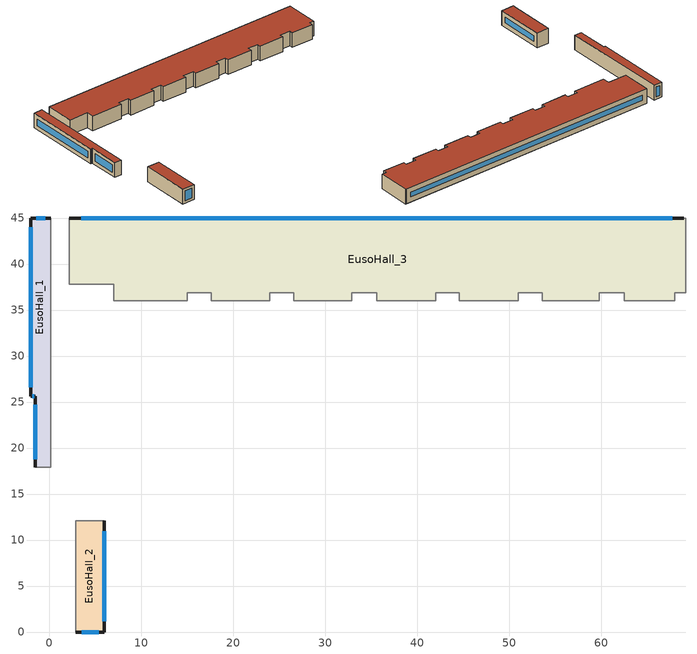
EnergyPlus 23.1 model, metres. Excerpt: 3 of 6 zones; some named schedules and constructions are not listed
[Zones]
EusoHall_3
 floor outside (90.1-2019 Nonresidential CZ 0 Exterior Floor (Mass)): 2.2,45 69.2,45 69.2,36.9 68,36.9 68,36 62.5,36 62.5,36.9 59.8,36.9 59.8,36 53.6,36 53.6,36.9 51,36.9 51,36 44.6,36 44.6,36.9 42,36.9 42,36 35.6,36 35.6,36.9 32.9,36.9 32.9,36 26.6,36 26.6,36.9 24,36.9 24,36 17.6,36 17.6,36.9 15,36.9 15,36 7,36 7,37.8 2.2,37.8 z24.3
 wall outside (90.1-2019 Nonresidential CZ 0 Exterior Wall (Mass)): 69,45 2.2,45 z24.3:28
 wall to EusoHall_0 (Interior Partition (Mass)_FLIPPED): 2.2,45 2.2,44.8 2.2,37.8 7,37.8 7,36 15,36 15,36.9 17.6,36.9 17.6,36 24,36 24,36.9 26.6,36.9 26.6,36 32.9,36 32.9,36.9 35.6,36.9 35.6,36 42,36 42,36.9 44.6,36.9 44.6,36 51,36 51,36.9 53.6,36.9 53.6,36 59.8,36 59.8,36.9 62.5,36.9 62.5,36 68,36 68,36.9 69.2,36.9 69.2,45 69,45 z24.3:28
 window (90.1-2019 Nonresidential CZ 0 Glazing (Operable)): 67.73,45 3.47,45 z25.57:26.73
 roof outside (90.1-2019 Nonresidential CZ 0 Exterior Roof (Mass)): 2.2,37.8 7,37.8 7,36 15,36 15,36.9 17.6,36.9 17.6,36 24,36 24,36.9 26.6,36.9 26.6,36 32.9,36 32.9,36.9 35.6,36.9 35.6,36 42,36 42,36.9 44.6,36.9 44.6,36 51,36 51,36.9 53.6,36.9 53.6,36 59.8,36 59.8,36.9 62.5,36.9 62.5,36 68,36 68,36.9 69.2,36.9 69.2,45 2.2,45 z28
EusoHall_2
 floor outside (90.1-2019 Nonresidential CZ 0 Exterior Floor (Mass)): 6,12.1 6,0 2.9,0 2.9,12.1 z24.3
 wall outside (90.1-2019 Nonresidential CZ 0 Exterior Wall (Mass)): 2.9,0 6,0 6,12.1 z24.3:28
 wall to EusoHall_0 (Interior Partition (Mass)_FLIPPED): 6,12.1 2.9,12.1 2.9,0 z24.3:28
 window (90.1-2019 Nonresidential CZ 0 Glazing (Operable)): 3.52,0 5.38,0 z24.92:27.38; 6,1.16 6,10.94 z25.46:26.84
 roof outside (90.1-2019 Nonresidential CZ 0 Exterior Roof (Mass)): 6,12.1 2.9,12.1 2.9,0 6,0 z28
EusoHall_1
 floor outside (90.1-2019 Nonresidential CZ 0 Exterior Floor (Mass)): 0.2,45 0.2,17.9 -1.5,17.9 -1.5,25.6 -2,25.6 -2,45 z24.3
 wall outside (90.1-2019 Nonresidential CZ 0 Exterior Wall (Mass)): 0.2,45 -2,45 -2,25.6 -1.5,25.6 -1.5,17.9 z24.3:28
 wall to EusoHall_0 (Interior Partition (Mass)_FLIPPED): -1.5,17.9 0.2,17.9 0.2,45 z24.3:28
 window (90.1-2019 Nonresidential CZ 0 Glazing (Operable)): -0.41,45 -1.39,45 z24.91:27.39; -2,43.98 -2,26.62 z25.32:26.98; -1.86,25.6 -1.64,25.6 z24.44:27.86; -1.5,24.71 -1.5,18.79 z25.19:27.11
 roof outside (90.1-2019 Nonresidential CZ 0 Exterior Roof (Mass)): 0.2,45 -2,45 -2,25.6 -1.5,25.6 -1.5,17.9 0.2,17.9 z28
[Schedule:Week:Daily]
CoolAvail_EusoHall_5_1: c79f6948-b9f4-48a9-8736-513b95a32394, 0ce3e6b6-86ed-4d0f-88f8-02055e82c3be, 99f8109c-20de-4f73-8d95-14162c795a14, 02589146-541a-4a3e-8912-f86a4d1639e9, 6ecb99d2-e238-4e3a-a131-fe5589dfcf4f, 1af80198-2144-4769-a272-876d4b78b691, 4d83f85a-e854-4612-99e6-a343929f37aa, c79f6948-b9f4-48a9-8736-513b95a32394, c79f6948-b9f4-48a9-8736-513b95a32394, c79f6948-b9f4-48a9-8736-513b95a32394, c79f6948-b9f4-48a9-8736-513b95a32394, c79f6948-b9f4-48a9-8736-513b95a32394
CoolAvail_EusoHall_5_2: 2b1502c3-eb43-4b75-852d-5d9233ec1bb0, 2367849a-b566-4be2-9cd8-89378308cab6, 6ecb99d2-e238-4e3a-a131-fe5589dfcf4f, cedaa26c-5a1e-476a-80ab-3c63141a465f, b597310c-283d-414e-b1ba-955f8512ccf6, 9ed2f5ec-e810-4802-8e53-cdc79e9d191f, 80993026-a420-4720-b4ec-8bcc34674c03, 2b1502c3-eb43-4b75-852d-5d9233ec1bb0, 2b1502c3-eb43-4b75-852d-5d9233ec1bb0, 2b1502c3-eb43-4b75-852d-5d9233ec1bb0, 2b1502c3-eb43-4b75-852d-5d9233ec1bb0, 2b1502c3-eb43-4b75-852d-5d9233ec1bb0
CoolAvail_EusoHall_5_3: c422d4e7-1f96-4483-8e49-8b46988ff9bd, 261ceef6-f1c4-4b21-a04e-8e898b720e58, 7320faba-fa9b-41e8-9ff3-966f4524acc6, a61f660e-da6f-4b8c-967a-b691c5ed55db, 98774c40-b7a9-447d-ac85-599ab4622be6, d7e5b99c-9d10-4d33-83fc-dfeceab2b9dc, c2440778-dadd-4ac8-b9ce-6470fcf3da95, c422d4e7-1f96-4483-8e49-8b46988ff9bd, c422d4e7-1f96-4483-8e49-8b46988ff9bd, c422d4e7-1f96-4483-8e49-8b46988ff9bd, c422d4e7-1f96-4483-8e49-8b46988ff9bd, c422d4e7-1f96-4483-8e49-8b46988ff9bd
CoolAvail_EusoHall_5_4: 406e3145-7e2d-4dd9-b3f1-25beea0256e3, 57d33333-c2c5-415b-8a25-42d91ccb8363, 72d60807-47f9-45c2-bdaa-fb25205a47d5, 6ffab651-5a29-4736-9cd8-3f11e1557f05, 781aa522-5f02-456a-ab81-4925524235a2, 699be518-f2e0-4794-a592-670e1b48a712, 57d33333-c2c5-415b-8a25-42d91ccb8363, 406e3145-7e2d-4dd9-b3f1-25beea0256e3, 406e3145-7e2d-4dd9-b3f1-25beea0256e3, 406e3145-7e2d-4dd9-b3f1-25beea0256e3, 406e3145-7e2d-4dd9-b3f1-25beea0256e3, 406e3145-7e2d-4dd9-b3f1-25beea0256e3
CoolAvail_EusoHall_5_5: f3d2e44d-9f04-44e1-a340-f8053c67033d, 9c9a4937-985b-4abd-a4eb-c330f3a62d9f, a178a80b-9ef2-4349-83af-d5195f48ebee, f8b25ba7-76cb-41dd-bf4b-928c24ef8131, 58164939-f43a-44e0-96ea-f1030d54998d, e6716caf-24ff-4edb-b666-2990b67149e3, e9256029-574c-4a0b-83f0-d9f8ef9f4bcd, f3d2e44d-9f04-44e1-a340-f8053c67033d, f3d2e44d-9f04-44e1-a340-f8053c67033d, f3d2e44d-9f04-44e1-a340-f8053c67033d, f3d2e44d-9f04-44e1-a340-f8053c67033d, f3d2e44d-9f04-44e1-a340-f8053c67033d
CoolAvail_EusoHall_5_6: 3d101e56-55fe-4fa6-adc5-946978ee0cc5, c4a5be5d-b1e8-40b9-97ab-b14309f03059, 783ebd82-eb86-46a7-8430-1ca06f6c242d, 39836a7a-7b86-47be-b536-9d152f9af2cd, 48671de6-307a-4c06-9335-59ca6e47b2b9, 3a251004-3b7d-427d-8c1a-7965801f49c0, 631c5dcc-448b-4f5e-a17d-a6a710a33b7b, 3d101e56-55fe-4fa6-adc5-946978ee0cc5, 3d101e56-55fe-4fa6-adc5-946978ee0cc5, 3d101e56-55fe-4fa6-adc5-946978ee0cc5, 3d101e56-55fe-4fa6-adc5-946978ee0cc5, 3d101e56-55fe-4fa6-adc5-946978ee0cc5
CoolAvail_EusoHall_5_7: 1a4db880-6c92-445b-b783-9ccfe2ffc7f7, e6fcb527-af41-4b7e-94c3-970d9c943018, 81bc8d14-d562-4555-8d81-3a23e84ff7b1, a29f0d04-5ea6-4779-bbff-8c9ed2f9308e, 2fd3cf0c-5ea0-4a75-b431-7858e7d2ea05, e564afc8-3778-4f0e-8627-9ee1fcb77568, 6d6c107a-7172-4230-87a2-81b0437fc1dd, 1a4db880-6c92-445b-b783-9ccfe2ffc7f7, 1a4db880-6c92-445b-b783-9ccfe2ffc7f7, 1a4db880-6c92-445b-b783-9ccfe2ffc7f7, 1a4db880-6c92-445b-b783-9ccfe2ffc7f7, 1a4db880-6c92-445b-b783-9ccfe2ffc7f7
CoolAvail_EusoHall_5_8: d8065316-87cf-4211-9bed-066588f99331, d1d6934c-aefe-41d1-b502-583614adbce6, 445eba1f-d624-4612-baba-f46560e3fc74, 795c1ede-e9b3-4c74-b5f2-1e097a1777cd, 5705f5d4-99d6-48ba-bbf3-53ecd38484ec, a5563690-9c2f-46d2-9c86-66f477c4b9eb, 521c8437-9d9c-48ce-98c0-ca1b6e028930, d8065316-87cf-4211-9bed-066588f99331, d8065316-87cf-4211-9bed-066588f99331, d8065316-87cf-4211-9bed-066588f99331, d8065316-87cf-4211-9bed-066588f99331, d8065316-87cf-4211-9bed-066588f99331
CoolAvail_EusoHall_5_9: 6cc1dd10-d4be-4fed-9dbf-40c5afab066e, 70f83d97-8563-44ae-8c90-54d0c3e2e653, 521c8437-9d9c-48ce-98c0-ca1b6e028930, 36d53d1e-9647-4dca-880c-ebe5ae424f0c, 1347a47a-635e-44db-8095-ad33cd010bf4, 4c90a1be-e6e6-4e11-8031-08983c24bd5a, 3cd50061-53dd-46a6-81ac-84095c24f8b7, 6cc1dd10-d4be-4fed-9dbf-40c5afab066e, 6cc1dd10-d4be-4fed-9dbf-40c5afab066e, 6cc1dd10-d4be-4fed-9dbf-40c5afab066e, 6cc1dd10-d4be-4fed-9dbf-40c5afab066e, 6cc1dd10-d4be-4fed-9dbf-40c5afab066e
CoolAvail_EusoHall_5_10: cbbcf1aa-7bd9-4049-8100-ddac348a8daa, 521c8437-9d9c-48ce-98c0-ca1b6e028930, f7d0874d-c516-4696-b21d-aaebb8ca0ea7, 33df1978-4deb-4061-b145-8be10ad441f1, fbc37800-2ce9-4e02-9a21-16118bb82d76, b6091497-2c15-4ce2-b65b-0776d7db8506, ebb1fba6-b601-4284-8c7a-3bd8816e5b52, cbbcf1aa-7bd9-4049-8100-ddac348a8daa, cbbcf1aa-7bd9-4049-8100-ddac348a8daa, cbbcf1aa-7bd9-4049-8100-ddac348a8daa, cbbcf1aa-7bd9-4049-8100-ddac348a8daa, cbbcf1aa-7bd9-4049-8100-ddac348a8daa
CoolAvail_EusoHall_5_11: 521c8437-9d9c-48ce-98c0-ca1b6e028930, d1622a5d-a6f1-4f9e-8748-42444f31e21a, ce7b1e8d-c4a9-408f-bc3b-45fb3e9e81f5, 93812771-9526-4847-8f30-68e40c401aeb, 7fc6bea1-c453-4ec8-b1ca-d9f688935a09, 8d4f26f5-0e57-4b83-b7c9-aeb408055154, 19b88fd0-e7b2-47fb-a242-3828c069f4db, 521c8437-9d9c-48ce-98c0-ca1b6e028930, 521c8437-9d9c-48ce-98c0-ca1b6e028930, 521c8437-9d9c-48ce-98c0-ca1b6e028930, 521c8437-9d9c-48ce-98c0-ca1b6e028930, 521c8437-9d9c-48ce-98c0-ca1b6e028930
CoolAvail_EusoHall_5_12: e957805f-7b57-496a-ad4a-f0b7a99e789a, 4f02a80b-1a9d-45aa-a464-88012857e543, 6cb6487b-181d-454a-9b4f-23ea288df57a, 752dcd47-1207-4ae1-bbf7-b5deb686ab4f, 552f2eb1-6ed6-4d36-8595-dc75ea26995b, c25076e2-83f9-43ec-a7ce-ec10a22b0316, 05e22307-fbe0-4413-a034-3744cf36dbe7, e957805f-7b57-496a-ad4a-f0b7a99e789a, e957805f-7b57-496a-ad4a-f0b7a99e789a, e957805f-7b57-496a-ad4a-f0b7a99e789a, e957805f-7b57-496a-ad4a-f0b7a99e789a, e957805f-7b57-496a-ad4a-f0b7a99e789a
CoolAvail_EusoHall_5_13: e791d0cf-f39e-4005-808d-e845783313d4, a7fe3f3c-4ade-4d9a-9512-5d5033069ae8, d738bd74-4825-423d-8a09-65f1778f6944, 31c99ba7-2945-4958-bace-90b5aec51a38, e8edd560-691d-41cf-bb03-2a4d22a22ed3, 04d1a4b5-3376-44fc-b376-7cb6dc7f51b8, 40272faf-2325-47ea-ba44-43c57943bcb9, e791d0cf-f39e-4005-808d-e845783313d4, e791d0cf-f39e-4005-808d-e845783313d4, e791d0cf-f39e-4005-808d-e845783313d4, e791d0cf-f39e-4005-808d-e845783313d4, e791d0cf-f39e-4005-808d-e845783313d4
CoolAvail_EusoHall_5_14: 6a9c3c01-03be-4e5c-9b7a-472494a076a6, e3cc5353-eaee-4389-aca9-5e7eaef9c6c0, f2156fc8-cdda-4206-9231-c78dc6a6b3b7, aa200953-068d-4a07-9bb0-c4b37b021b6b, 6e956e07-b0e8-48f5-a229-809bd748cecc, 1a1e912c-07d4-4f61-90d5-0b17f3ad34df, 74e100af-d916-4986-a743-59a1bea8542a, 6a9c3c01-03be-4e5c-9b7a-472494a076a6, 6a9c3c01-03be-4e5c-9b7a-472494a076a6, 6a9c3c01-03be-4e5c-9b7a-472494a076a6, 6a9c3c01-03be-4e5c-9b7a-472494a076a6, 6a9c3c01-03be-4e5c-9b7a-472494a076a6
CoolAvail_EusoHall_5_15: 3af436c9-0733-4cc0-8ac1-8ca0b9222e7b, b06e3eb3-9604-4807-bd0d-7fb5b999f241, 32a83287-0554-4d9c-9d8f-18181e8ce7f6, 16dc94f1-fd5a-408f-878e-9787abd902d3, 732e77de-6dc6-4469-b5eb-75d091f2134b, 4bd78c04-3244-4367-a556-51576fba4607, ee1e9c92-2daa-4f5e-8601-b6b2b0ee5710, 3af436c9-0733-4cc0-8ac1-8ca0b9222e7b, 3af436c9-0733-4cc0-8ac1-8ca0b9222e7b, 3af436c9-0733-4cc0-8ac1-8ca0b9222e7b, 3af436c9-0733-4cc0-8ac1-8ca0b9222e7b, 3af436c9-0733-4cc0-8ac1-8ca0b9222e7b
CoolAvail_EusoHall_5_16: ae3bcc72-9964-432c-9a2c-8f971146579a, 5699ba8f-58e2-43e5-b745-ee9f3af0dba6, 0619a294-0275-469f-b7bc-4ec2037575ae, f895e444-e07a-450f-b1e1-37adfff5f1c2, 4f516ba6-66e9-434b-88d3-dcb990c449b5, 87dd94cc-9ce7-4f0b-9e74-cc15da6f797a, a7f14202-acd8-4ea9-9fee-97cd93e6c15f, ae3bcc72-9964-432c-9a2c-8f971146579a, ae3bcc72-9964-432c-9a2c-8f971146579a, ae3bcc72-9964-432c-9a2c-8f971146579a, ae3bcc72-9964-432c-9a2c-8f971146579a, ae3bcc72-9964-432c-9a2c-8f971146579a
CoolAvail_EusoHall_5_17: 6cb88152-a7a0-45a3-b40f-5ecddc8d7f71, 8b6010d1-59d2-479c-97b8-50dc53b60218, b10c6d95-c5ba-47b4-bf75-e42cc68d60f1, 6c1b08c8-2e6f-429e-99aa-9761f9929320, 5c117f11-edd9-4f2c-b71e-b313a66236d7, a78ec798-3014-4c5e-b735-91c5d17cc770, 2f318e1a-7371-4dc2-a9b7-577b3fb742ce, 6cb88152-a7a0-45a3-b40f-5ecddc8d7f71, 6cb88152-a7a0-45a3-b40f-5ecddc8d7f71, 6cb88152-a7a0-45a3-b40f-5ecddc8d7f71, 6cb88152-a7a0-45a3-b40f-5ecddc8d7f71, 6cb88152-a7a0-45a3-b40f-5ecddc8d7f71
CoolAvail_EusoHall_5_18: 801bcb79-8b6d-4960-b693-a2ba06ad6a04, 6b729d0f-4583-4f60-bbf7-e70aff4348c9, 391f6e2f-0712-47ce-87f0-0a6ae218faf9, 801bcb79-8b6d-4960-b693-a2ba06ad6a04, 48d7d534-e6b8-447c-ac50-20cc621a3d68, 2186533d-5b30-47f4-9c1d-26b61335d2de, c3674c65-2930-47d4-b0e6-c83ba70cf9ba, 801bcb79-8b6d-4960-b693-a2ba06ad6a04, 801bcb79-8b6d-4960-b693-a2ba06ad6a04, 801bcb79-8b6d-4960-b693-a2ba06ad6a04, 801bcb79-8b6d-4960-b693-a2ba06ad6a04, 801bcb79-8b6d-4960-b693-a2ba06ad6a04
CoolAvail_EusoHall_5_19: 5afd6c6a-99c4-482d-a899-da60f4893e34, 9b7e8215-8fac-4fd3-a6e6-1acb39cfb5bb, 0661b327-7a4b-4225-a224-c7c8541ebc75, 000271fd-f23e-44b1-862e-7f7e5bcb5388, be49d39d-d155-4f6c-84bd-ffc14458faa6, a35847a5-bdd9-404c-98a2-55d8c0ab13c2, c5a63f66-2586-4c2d-b5ea-fb0ac0e0eea5, 5afd6c6a-99c4-482d-a899-da60f4893e34, 5afd6c6a-99c4-482d-a899-da60f4893e34, 5afd6c6a-99c4-482d-a899-da60f4893e34, 5afd6c6a-99c4-482d-a899-da60f4893e34, 5afd6c6a-99c4-482d-a899-da60f4893e34
CoolAvail_EusoHall_5_20: 370ee237-5733-4cf2-8669-db03491d6c97, 16dbf814-fb88-489c-b510-9b7e64cbec0a, 5afd6c6a-99c4-482d-a899-da60f4893e34, 3577b944-185a-4b33-bcec-75eb407ac093, d6e28079-73e1-40e8-8535-b0c4aa2ddf3b, 2e1b31e9-27e0-43c1-8e28-fc4737aeb8ac, 6cded987-9236-411a-b8e6-5c990b92f9c6, 370ee237-5733-4cf2-8669-db03491d6c97, 370ee237-5733-4cf2-8669-db03491d6c97, 370ee237-5733-4cf2-8669-db03491d6c97, 370ee237-5733-4cf2-8669-db03491d6c97, 370ee237-5733-4cf2-8669-db03491d6c97
CoolAvail_EusoHall_5_21: d7e4514d-13d5-4457-ad43-494f15173e64, 9c9a4937-985b-4abd-a4eb-c330f3a62d9f, 23a7472f-1032-4de9-8721-5942b3767b18, cbb36e25-c8ba-4894-8889-73ac0f065851, 0c7e18e9-3e15-4617-9277-fe11d716414c, 45895c9d-230e-420d-afe9-c33c6b2a5401, 78845c74-9c95-4dab-8f9e-c8301e5c1ada, d7e4514d-13d5-4457-ad43-494f15173e64, d7e4514d-13d5-4457-ad43-494f15173e64, d7e4514d-13d5-4457-ad43-494f15173e64, d7e4514d-13d5-4457-ad43-494f15173e64, d7e4514d-13d5-4457-ad43-494f15173e64
CoolAvail_EusoHall_5_22: 245c7168-4c56-45d3-b860-a61e01dd92a4, 73e10f4c-df2e-491c-bf3e-dc4a375c98b2, b86c521b-3f55-40d7-b7de-c4e9b6572788, d6287a59-6977-4231-b873-7e4115b0c1f9, f03ce519-5f53-48aa-8355-35d4624b0756, 82e24801-b69f-45b3-b521-3b2d9a7dbb8e, c3e87af8-951c-4df4-87f2-99d0216f4ac0, 245c7168-4c56-45d3-b860-a61e01dd92a4, 245c7168-4c56-45d3-b860-a61e01dd92a4, 245c7168-4c56-45d3-b860-a61e01dd92a4, 245c7168-4c56-45d3-b860-a61e01dd92a4, 245c7168-4c56-45d3-b860-a61e01dd92a4
CoolAvail_EusoHall_5_23: 82d1f006-f32a-4eef-8e82-f058a0c653c8, 5d4aa3a1-46cf-482b-bab5-c3f6d57726cc, 4c8a9034-ca63-4330-9c32-5def901b78e1, c99c27a1-6d7b-4084-89fb-9ad229545dae, 541e4b6c-232c-4203-bbaf-bb828c794992, db662a65-b3c1-496e-945f-6beeac43bc67, 320eb6be-55ff-4bdc-aeca-5b0c615f5faa, 82d1f006-f32a-4eef-8e82-f058a0c653c8, 82d1f006-f32a-4eef-8e82-f058a0c653c8, 82d1f006-f32a-4eef-8e82-f058a0c653c8, 82d1f006-f32a-4eef-8e82-f058a0c653c8, 82d1f006-f32a-4eef-8e82-f058a0c653c8
CoolAvail_EusoHall_5_24: bd76e356-e506-4f41-bf3f-a4268dd07b50, f50b9896-3e0d-4fe2-b1d6-3f0e9883024b, adca1d87-14c8-4b98-81f9-83e96c58b80e, da31c129-2013-4e8c-a2eb-0e99663f70cf, 77f55809-49cd-497d-8716-0810847b74e4, 9529d881-1d58-4fd5-98b2-557b95cbb25e, 117da6c0-aa0c-4931-8f82-098062c88b28, bd76e356-e506-4f41-bf3f-a4268dd07b50, bd76e356-e506-4f41-bf3f-a4268dd07b50, bd76e356-e506-4f41-bf3f-a4268dd07b50, bd76e356-e506-4f41-bf3f-a4268dd07b50, bd76e356-e506-4f41-bf3f-a4268dd07b50
CoolAvail_EusoHall_5_25: 0b3f2a85-f4fd-4bc5-869e-4c492d2ef7cc, a9864f80-f17e-4a41-998d-28fde4e042f0, e19bfe02-f1ae-4d82-aa2a-02a573e9c0a2, 1a410066-4264-4c74-a8bf-b4e41eb629ea, 2f728301-7c73-4331-afd5-4c87fea358d9, 068cef6e-f549-421b-a2ea-259443d9aced, ec6ddc03-490a-4d18-bc96-2397afe29e3e, 0b3f2a85-f4fd-4bc5-869e-4c492d2ef7cc, 0b3f2a85-f4fd-4bc5-869e-4c492d2ef7cc, 0b3f2a85-f4fd-4bc5-869e-4c492d2ef7cc, 0b3f2a85-f4fd-4bc5-869e-4c492d2ef7cc, 0b3f2a85-f4fd-4bc5-869e-4c492d2ef7cc
CoolAvail_EusoHall_5_26: aa0ae694-e033-4f4e-ad33-66ab06340f38, 16205f95-7ea1-4fc6-8c04-bd204729a887, addf563d-5a31-415b-a24a-daf946d898cc, a5a47706-80b8-4563-b8d2-9d1dd8df3631, 9745599f-ecdc-4370-84d4-48c70d651d39, cbb50865-e46b-4d34-bf0d-10324556d05f, 6e24eacf-f7bc-49dc-a342-f517a5fd3043, aa0ae694-e033-4f4e-ad33-66ab06340f38, aa0ae694-e033-4f4e-ad33-66ab06340f38, aa0ae694-e033-4f4e-ad33-66ab06340f38, aa0ae694-e033-4f4e-ad33-66ab06340f38, aa0ae694-e033-4f4e-ad33-66ab06340f38
CoolAvail_EusoHall_5_27: 37e4ad80-5de3-4b09-b78c-0cf0a482b5e9, 7783495b-d36e-4288-8516-7d896536fb01, 8e81e3c4-ca50-42e7-a426-7e78038a02e8, df1bf796-ce42-415e-938a-6bd4d340bd25, 2e3d2427-3dbe-404a-9892-1945da621810, 4b5b4895-a107-4b30-8298-ddc8a0559576, 3222b860-d494-4f9f-a081-641aafa66262, 37e4ad80-5de3-4b09-b78c-0cf0a482b5e9, 37e4ad80-5de3-4b09-b78c-0cf0a482b5e9, 37e4ad80-5de3-4b09-b78c-0cf0a482b5e9, 37e4ad80-5de3-4b09-b78c-0cf0a482b5e9, 37e4ad80-5de3-4b09-b78c-0cf0a482b5e9
CoolAvail_EusoHall_5_28: 910c827e-f24e-4da6-9bbf-1b2342f226e8, 8549f14c-0855-49d8-9b03-a07c90777d53, 133c55bc-0886-4dd5-b092-0719ee43a07b, 6e7f5253-d9a6-4470-a926-2be0c397a325, 6c1b08c8-2e6f-429e-99aa-9761f9929320, e587ac14-2242-4539-b52f-046d7c35531b, d7e4514d-13d5-4457-ad43-494f15173e64, 910c827e-f24e-4da6-9bbf-1b2342f226e8, 910c827e-f24e-4da6-9bbf-1b2342f226e8, 910c827e-f24e-4da6-9bbf-1b2342f226e8, 910c827e-f24e-4da6-9bbf-1b2342f226e8, 910c827e-f24e-4da6-9bbf-1b2342f226e8
CoolAvail_EusoHall_5_29: e7b6f415-d14f-49cc-aec8-488b7eee7e0a, 58d054f5-8ed8-47bb-8676-fa43d997256b, 0a2f3c27-62ff-4527-9d53-ae546242a73a, 7cd2d801-11ea-4548-b6d1-b6506767ebe2, 6c1b08c8-2e6f-429e-99aa-9761f9929320, 6c1b08c8-2e6f-429e-99aa-9761f9929320, 71a1b2d1-f7b0-44c0-9a9b-f3a84e9ce147, e7b6f415-d14f-49cc-aec8-488b7eee7e0a, e7b6f415-d14f-49cc-aec8-488b7eee7e0a, e7b6f415-d14f-49cc-aec8-488b7eee7e0a, e7b6f415-d14f-49cc-aec8-488b7eee7e0a, e7b6f415-d14f-49cc-aec8-488b7eee7e0a
CoolAvail_EusoHall_5_30: 93c727ed-cea7-4f93-98e3-06570e63334e, 521c8437-9d9c-48ce-98c0-ca1b6e028930, bfe82550-5d3c-40f7-b00f-b25a99b5ffb8, c7ab0060-c3ff-4c8d-9772-2b8c773ebf88, 99712ee7-af91-41a6-a600-5bd5d8756227, 78acb9c8-e45c-4526-824f-0267ea7e5401, 4c2a4c3e-d2eb-4f11-b7c2-d9d4b67e1052, 93c727ed-cea7-4f93-98e3-06570e63334e, 93c727ed-cea7-4f93-98e3-06570e63334e, 93c727ed-cea7-4f93-98e3-06570e63334e, 93c727ed-cea7-4f93-98e3-06570e63334e, 93c727ed-cea7-4f93-98e3-06570e63334e
CoolAvail_EusoHall_5_31: ed23c1d3-8170-4ab0-95cb-95a53d00f3f0, 3577b944-185a-4b33-bcec-75eb407ac093, 0a2f3c27-62ff-4527-9d53-ae546242a73a, 30214242-c64c-4fd1-8234-5cc6a37608e6, cbe92a6e-6167-49fa-ae0e-3d90e083cc50, 6c9b60de-de7c-483b-8e51-c4f6ecb3116a, b5fe1d0d-9058-475e-89de-cdebf12a91d0, ed23c1d3-8170-4ab0-95cb-95a53d00f3f0, ed23c1d3-8170-4ab0-95cb-95a53d00f3f0, ed23c1d3-8170-4ab0-95cb-95a53d00f3f0, ed23c1d3-8170-4ab0-95cb-95a53d00f3f0, ed23c1d3-8170-4ab0-95cb-95a53d00f3f0
CoolAvail_EusoHall_5_32: b1910894-dac4-4b9f-be70-22a9c1fe87ea, f96e8ff8-799c-49d9-a2f3-2ad9dd3c5e10, 56ac08d1-ce6c-445c-9e30-c910de6ba123, c6e81edc-0846-45c9-b1f7-add0e008eaea, 64e38b9a-768f-4422-9721-c406ecda144e, 1c73fa92-437e-4aea-95be-9427d51b31ac, e568e8fb-fe7c-4a3e-beae-9c118d69ac6e, b1910894-dac4-4b9f-be70-22a9c1fe87ea, b1910894-dac4-4b9f-be70-22a9c1fe87ea, b1910894-dac4-4b9f-be70-22a9c1fe87ea, b1910894-dac4-4b9f-be70-22a9c1fe87ea, b1910894-dac4-4b9f-be70-22a9c1fe87ea
CoolAvail_EusoHall_5_33: 8a3a1680-dce5-4ad8-8cc5-969c31d26625, 8ca0e83e-e703-484e-be3e-9afa4396e193, 3792e610-030f-486c-90b6-2215a9c24fa0, e1c9b63e-0a0a-4a12-9708-9543138f7fe9, 22a0d7b4-e8ee-4c76-9aac-7ee31b84feda, 23a7472f-1032-4de9-8721-5942b3767b18, c55c88a6-c3db-4699-9a4f-e533d90236eb, 8a3a1680-dce5-4ad8-8cc5-969c31d26625, 8a3a1680-dce5-4ad8-8cc5-969c31d26625, 8a3a1680-dce5-4ad8-8cc5-969c31d26625, 8a3a1680-dce5-4ad8-8cc5-969c31d26625, 8a3a1680-dce5-4ad8-8cc5-969c31d26625
CoolAvail_EusoHall_5_34: 5764238b-2b73-4a4f-ad75-5e04dac4a4e7, 5de6701f-e50b-43c7-9c1a-c540eb0ed75b, e1f5ee25-db57-439e-a34d-db4fcd72e19f, a030a653-0381-4c0a-8a33-6869d56c61bc, 960c1572-5374-42db-9046-0ef2f1ef50ca, be64c9d8-2fd7-4dc2-bc49-37cbb8602854, dd06199a-52a4-4c5d-b59b-ef1501699c32, 5764238b-2b73-4a4f-ad75-5e04dac4a4e7, 5764238b-2b73-4a4f-ad75-5e04dac4a4e7, 5764238b-2b73-4a4f-ad75-5e04dac4a4e7, 5764238b-2b73-4a4f-ad75-5e04dac4a4e7, 5764238b-2b73-4a4f-ad75-5e04dac4a4e7
CoolAvail_EusoHall_5_35: 7518ee75-218f-42a1-b8eb-8ba80607c360, 8a1bc56f-13c4-4ccd-9bb2-431121020df6, c79f6948-b9f4-48a9-8736-513b95a32394, 4b2e880b-d26c-493f-b7bf-a540a8475d19, 631c5dcc-448b-4f5e-a17d-a6a710a33b7b, b89e9000-7da6-4b1b-8e1e-167913ec14b8, be3df8b9-3314-4485-abdf-312ff1317cff, 7518ee75-218f-42a1-b8eb-8ba80607c360, 7518ee75-218f-42a1-b8eb-8ba80607c360, 7518ee75-218f-42a1-b8eb-8ba80607c360, 7518ee75-218f-42a1-b8eb-8ba80607c360, 7518ee75-218f-42a1-b8eb-8ba80607c360
CoolAvail_EusoHall_5_36: 62e3e170-1d40-4bb6-bbee-0d42ec7d97e2, 370ee237-5733-4cf2-8669-db03491d6c97, 043d72b7-162f-44df-b48d-ecdac2ef8b6f, 527c97ff-1d47-41c4-98d0-e92f04f17544, 72f1183f-cad5-44df-8bfd-f3d16fbc245c, d0f222d3-dc82-4779-b7e9-5bbbca209b39, e19bfe02-f1ae-4d82-aa2a-02a573e9c0a2, 62e3e170-1d40-4bb6-bbee-0d42ec7d97e2, 62e3e170-1d40-4bb6-bbee-0d42ec7d97e2, 62e3e170-1d40-4bb6-bbee-0d42ec7d97e2, 62e3e170-1d40-4bb6-bbee-0d42ec7d97e2, 62e3e170-1d40-4bb6-bbee-0d42ec7d97e2
CoolAvail_EusoHall_5_37: 6c1b08c8-2e6f-429e-99aa-9761f9929320, 9562eb76-1c17-4b38-bcd2-0b5fa4b16c97, 17089e23-4fb5-467f-8584-b7cd9ac0fd4c, de7631e0-d2d0-4ef5-8553-2cecc53ec344, fbf83ff0-ce3b-4bf7-b0ca-ba66a47de80c, b597310c-283d-414e-b1ba-955f8512ccf6, 9b9975a3-9d40-40f0-a16c-f174eb67d082, 6c1b08c8-2e6f-429e-99aa-9761f9929320, 6c1b08c8-2e6f-429e-99aa-9761f9929320, 6c1b08c8-2e6f-429e-99aa-9761f9929320, 6c1b08c8-2e6f-429e-99aa-9761f9929320, 6c1b08c8-2e6f-429e-99aa-9761f9929320
CoolAvail_EusoHall_5_38: 0a6da42c-64c4-465f-a450-deb7c99fbb4a, 7aaeb1da-301c-4ed6-9ee2-45e889008798, 62e3e170-1d40-4bb6-bbee-0d42ec7d97e2, 5f9a137d-26f2-4b2a-ba43-cbbc8e4bdea0, 38e37989-2398-44e5-b477-8b33ae5338b5, 38dcba13-f8c9-4a3d-b2dd-5d67582723b8, 78a7dd24-6dd8-46bf-8a67-1a2a35128c9b, 0a6da42c-64c4-465f-a450-deb7c99fbb4a, 0a6da42c-64c4-465f-a450-deb7c99fbb4a, 0a6da42c-64c4-465f-a450-deb7c99fbb4a, 0a6da42c-64c4-465f-a450-deb7c99fbb4a, 0a6da42c-64c4-465f-a450-deb7c99fbb4a
CoolAvail_EusoHall_5_39: 25c959fa-2b45-4741-b170-c6ba072dd97e, fadc1dea-d90e-48e3-8637-499f282e3403, 313731ce-c7df-472e-9bd9-8085fefb7663, 811bab29-e293-414b-a951-ca99fc4e803a, c3aebf8e-4e97-4ef6-81f3-f81eb86b9189, 0a06fd7e-6abe-4e09-8064-765f7de4bac5, 6c1b08c8-2e6f-429e-99aa-9761f9929320, 25c959fa-2b45-4741-b170-c6ba072dd97e, 25c959fa-2b45-4741-b170-c6ba072dd97e, 25c959fa-2b45-4741-b170-c6ba072dd97e, 25c959fa-2b45-4741-b170-c6ba072dd97e, 25c959fa-2b45-4741-b170-c6ba072dd97e
CoolAvail_EusoHall_5_40: 7cd2d801-11ea-4548-b6d1-b6506767ebe2, 2c4f1c33-f3aa-4f95-964b-b4c9803a64cc, 13de2850-6eb8-4c8e-a53c-c38e3759f3f9, f5f1666c-0ea6-4e4e-afb4-9f387512ecd7, 90ac5b96-1ca6-4962-bad7-65617176d41b, 20cd73e7-b224-4d58-8250-453002f3b639, 7a219ba2-e6d2-4560-b61c-8f5ac572d0e5, 7cd2d801-11ea-4548-b6d1-b6506767ebe2, 7cd2d801-11ea-4548-b6d1-b6506767ebe2, 7cd2d801-11ea-4548-b6d1-b6506767ebe2, 7cd2d801-11ea-4548-b6d1-b6506767ebe2, 7cd2d801-11ea-4548-b6d1-b6506767ebe2
CoolAvail_EusoHall_5_41: d26217c0-3491-4b17-bad9-d09e690c4ce1, 15aa4b00-aea8-492d-8407-84069585c00b, 2c278a05-ad61-4ea0-bd11-18e0b93217db, 4d8f8f77-8096-4425-a9fe-c190059fd98f, 021f1b1c-5f70-4d4f-a917-467f3ab56372, 11480428-1dc7-49b0-99b0-500ae153328d, cec5fd78-39d1-4132-9b29-7336b28681d3, d26217c0-3491-4b17-bad9-d09e690c4ce1, d26217c0-3491-4b17-bad9-d09e690c4ce1, d26217c0-3491-4b17-bad9-d09e690c4ce1, d26217c0-3491-4b17-bad9-d09e690c4ce1, d26217c0-3491-4b17-bad9-d09e690c4ce1
CoolAvail_EusoHall_5_42: 9f2a28cd-66df-48c3-a6d9-0ef3d1226745, d263332c-0f20-4376-83ce-24b8c7f8a564, f8f9b980-2e0d-46a8-87e5-70e67581affb, 04f97605-40b1-4dd7-8499-eba1631f6952, ee89a5f3-802f-49b4-99a4-1cf81b1105bf, cf26290f-e2e8-4b1f-9868-67e87a6fdb88, 90c88a64-71c4-482f-9f0b-d2f6b7ea98c7, 9f2a28cd-66df-48c3-a6d9-0ef3d1226745, 9f2a28cd-66df-48c3-a6d9-0ef3d1226745, 9f2a28cd-66df-48c3-a6d9-0ef3d1226745, 9f2a28cd-66df-48c3-a6d9-0ef3d1226745, 9f2a28cd-66df-48c3-a6d9-0ef3d1226745
CoolAvail_EusoHall_5_43: c0106ac9-53de-43dd-bfa1-1653cb1a4ecb, ee789233-c078-4007-a06d-aa57babdbea3, fba2af44-a50c-4b41-8590-6450bd3310a9, cd1d874a-beca-448c-a9e2-91267d8190ff, 5d399e8e-57ac-475c-9d6b-15191155d941, 4ce60e64-8417-4594-a996-75e9f667da5a, 89e95b55-0a53-4707-92be-b42a70eac723, c0106ac9-53de-43dd-bfa1-1653cb1a4ecb, c0106ac9-53de-43dd-bfa1-1653cb1a4ecb, c0106ac9-53de-43dd-bfa1-1653cb1a4ecb, c0106ac9-53de-43dd-bfa1-1653cb1a4ecb, c0106ac9-53de-43dd-bfa1-1653cb1a4ecb
CoolAvail_EusoHall_5_44: 8aee6a24-f950-4674-8084-fad4fad0910b, c7097728-b15d-4729-bf87-fa296663059e, a7fe8867-90e7-4cd9-999b-4b12d002f53f, 480fa571-bd1e-41c5-9f45-321103e07758, 4cd1b265-7780-4dab-9e4a-0606aaa53f2c, 2f52294a-348c-4c2b-832c-da90e9aa1c5a, 169b3f7c-e7f5-46b8-a6bb-24da664deb7b, 8aee6a24-f950-4674-8084-fad4fad0910b, 8aee6a24-f950-4674-8084-fad4fad0910b, 8aee6a24-f950-4674-8084-fad4fad0910b, 8aee6a24-f950-4674-8084-fad4fad0910b, 8aee6a24-f950-4674-8084-fad4fad0910b
CoolAvail_EusoHall_5_45: 5fd22a9b-c18b-4093-975e-b50c7c07103a, 521c8437-9d9c-48ce-98c0-ca1b6e028930, 6e32b673-884b-4771-bef9-db1f5fb1aec6, a56e84fa-161d-4deb-bb3c-dde40c4706f6, 313731ce-c7df-472e-9bd9-8085fefb7663, 3d8cf520-2bb0-4613-a625-28faa9881011, 5fd22a9b-c18b-4093-975e-b50c7c07103a, 5fd22a9b-c18b-4093-975e-b50c7c07103a, 5fd22a9b-c18b-4093-975e-b50c7c07103a, 5fd22a9b-c18b-4093-975e-b50c7c07103a, 5fd22a9b-c18b-4093-975e-b50c7c07103a, 5fd22a9b-c18b-4093-975e-b50c7c07103a
CoolAvail_EusoHall_5_46: 56340903-2776-43c8-9448-3bd96527363b, d263332c-0f20-4376-83ce-24b8c7f8a564, de7a4bbf-f5f5-4b0a-88e1-b8cecaf52c61, 01c90281-0a78-4e5f-843d-f661df131ed2, 5b028ee2-afda-477b-99b5-892b11946f03, 7408452c-8d8a-4903-93eb-b1edc3acffdd, 41c4e9a2-6305-48c7-85f1-3043b6027ec0, 56340903-2776-43c8-9448-3bd96527363b, 56340903-2776-43c8-9448-3bd96527363b, 56340903-2776-43c8-9448-3bd96527363b, 56340903-2776-43c8-9448-3bd96527363b, 56340903-2776-43c8-9448-3bd96527363b
CoolAvail_EusoHall_5_47: f2209ef1-5293-4a84-9c5c-c12b430c3cfe, 06be9b7b-767e-4379-a638-94f8ea3acfd0, a80a0d9f-2458-41ba-b88a-c2b41f4869cd, 46934549-7279-4edf-8e1f-695edf5b564e, c597cd85-da6e-447a-85bd-585560638605, e9639d31-f350-4ef0-8829-4722508ea1ac, 65fb476b-800b-4f3f-80a4-d1229412f286, f2209ef1-5293-4a84-9c5c-c12b430c3cfe, f2209ef1-5293-4a84-9c5c-c12b430c3cfe, f2209ef1-5293-4a84-9c5c-c12b430c3cfe, f2209ef1-5293-4a84-9c5c-c12b430c3cfe, f2209ef1-5293-4a84-9c5c-c12b430c3cfe
CoolAvail_EusoHall_5_48: 7b10450e-38e3-4595-8310-485e83ef5ad1, dd7e355c-84e4-4ee3-8923-4f2aa31e2e7f, 676dd3ab-0202-43e9-82b1-d94011ed19d5, 35c7b00b-33d5-4dd6-86eb-b8ff3b9c8b16, 4db1fe6f-7c5a-471e-b8cd-b23fb676a37d, 30a2616f-b022-4487-907d-96b4e5d294fa, 808c93c4-2c15-4f29-8944-17ecd552b72a, 7b10450e-38e3-4595-8310-485e83ef5ad1, 7b10450e-38e3-4595-8310-485e83ef5ad1, 7b10450e-38e3-4595-8310-485e83ef5ad1, 7b10450e-38e3-4595-8310-485e83ef5ad1, 7b10450e-38e3-4595-8310-485e83ef5ad1
CoolAvail_EusoHall_5_49: e54ea60c-fb72-4402-824c-65ab0c3c4ab4, ab0310bb-aed3-4fc6-9b8a-40174c3d8f29, 59f3fe6c-0547-4697-9687-9a8721efeb60, 65db1245-587d-47c7-9042-7eeae9792f82, 1f250b79-24a5-4b3a-9ea1-3cb67d2943e8, e5bd59db-23f0-419f-894b-87690406efaf, 00009705-0016-4e6e-bea1-74c00ffee639, e54ea60c-fb72-4402-824c-65ab0c3c4ab4, e54ea60c-fb72-4402-824c-65ab0c3c4ab4, e54ea60c-fb72-4402-824c-65ab0c3c4ab4, e54ea60c-fb72-4402-824c-65ab0c3c4ab4, e54ea60c-fb72-4402-824c-65ab0c3c4ab4
CoolAvail_EusoHall_5_50: 9334baac-7fac-4b09-bc41-d7dce8179a51, 13de2850-6eb8-4c8e-a53c-c38e3759f3f9, e80ed191-f377-462b-931d-d2aae27b9397, c55ca141-3d31-4787-823c-481ef79f3ec2, c0fdcfbf-b36a-4abf-92f8-9b733ba6b696, f625b9f5-3a26-4dad-9ae7-788d7f66d59a, d3f9e4a5-42d2-4fff-b989-343a63df32dd, 9334baac-7fac-4b09-bc41-d7dce8179a51, 9334baac-7fac-4b09-bc41-d7dce8179a51, 9334baac-7fac-4b09-bc41-d7dce8179a51, 9334baac-7fac-4b09-bc41-d7dce8179a51, 9334baac-7fac-4b09-bc41-d7dce8179a51
CoolAvail_EusoHall_5_51: c7a3d257-b433-470f-a108-93388cde2751, 348f81c8-dedc-4912-8b22-6827ec0a50c8, 0b2b628a-a4b0-470e-9298-37f6e68b0e88, d42579a4-9dff-4f61-a66b-e5508e8acd3f, acfc1d78-9ca4-4a71-a8c3-36aa281358de, 49421aaa-779f-4b13-8728-c6deb01a19c9, 6c9b60de-de7c-483b-8e51-c4f6ecb3116a, c7a3d257-b433-470f-a108-93388cde2751, c7a3d257-b433-470f-a108-93388cde2751, c7a3d257-b433-470f-a108-93388cde2751, c7a3d257-b433-470f-a108-93388cde2751, c7a3d257-b433-470f-a108-93388cde2751
CoolAvail_EusoHall_5_52: 6a00ba6e-6cfc-4557-89bc-ffd2e0179a71, 6a00ba6e-6cfc-4557-89bc-ffd2e0179a71, 6a00ba6e-6cfc-4557-89bc-ffd2e0179a71, 6a00ba6e-6cfc-4557-89bc-ffd2e0179a71, 6a00ba6e-6cfc-4557-89bc-ffd2e0179a71, 6a00ba6e-6cfc-4557-89bc-ffd2e0179a71, 6a00ba6e-6cfc-4557-89bc-ffd2e0179a71, 6a00ba6e-6cfc-4557-89bc-ffd2e0179a71, 6a00ba6e-6cfc-4557-89bc-ffd2e0179a71, 6a00ba6e-6cfc-4557-89bc-ffd2e0179a71, 6a00ba6e-6cfc-4557-89bc-ffd2e0179a71, 6a00ba6e-6cfc-4557-89bc-ffd2e0179a71
NatVentAvail_EusoHall_5_0: e371f13f-0fc5-4556-8617-2bb1abfdb128, 18e58098-65c4-4b0d-9ea7-b0fd42394141, a55a1a2e-0c1a-47b1-b2fd-b37c611a2cbe, bb414dad-5c64-48c1-996a-44a933bb54f3, 8b63fdc0-30cf-43ba-af48-743d5b3cf5b7, a30955d0-7ffc-4dbc-bdbe-37ea4aa36170, 56d7ab53-853a-4fd9-9539-ab1cc3ea6bdd, e371f13f-0fc5-4556-8617-2bb1abfdb128, e371f13f-0fc5-4556-8617-2bb1abfdb128, e371f13f-0fc5-4556-8617-2bb1abfdb128, e371f13f-0fc5-4556-8617-2bb1abfdb128, e371f13f-0fc5-4556-8617-2bb1abfdb128
NatVentAvail_EusoHall_5_1: 5aaacf09-a89b-4841-90d7-da246790599a, 9de6e3cb-1c37-4642-8e1b-50d684fd737e, 06eb4224-9542-4ed0-8488-80f4e6dfd8c4, b8116c11-e103-41ba-bb05-24c93bbf2522, 65de8f17-4607-4be5-8488-fda9ddbcc686, e3cb5fdf-46a5-47f0-b0b7-e14e2a46eeca, 03b0cdca-ca77-4aab-bdb8-c5a31db42eae, 5aaacf09-a89b-4841-90d7-da246790599a, 5aaacf09-a89b-4841-90d7-da246790599a, 5aaacf09-a89b-4841-90d7-da246790599a, 5aaacf09-a89b-4841-90d7-da246790599a, 5aaacf09-a89b-4841-90d7-da246790599a
NatVentAvail_EusoHall_5_2: 8c2d95fa-c938-4bda-b0d9-3d8cd6a8d70c, 106f0f60-5f2f-4b8f-aacd-d27e6dbedf88, 65de8f17-4607-4be5-8488-fda9ddbcc686, 621428d4-72ea-44f1-8585-7e9f56ebe061, 18e58098-65c4-4b0d-9ea7-b0fd42394141, 297f03ee-4922-49da-9505-fa0f38ef8c8f, d70eb0e9-28f3-4d0b-bd79-2d635b36af74, 8c2d95fa-c938-4bda-b0d9-3d8cd6a8d70c, 8c2d95fa-c938-4bda-b0d9-3d8cd6a8d70c, 8c2d95fa-c938-4bda-b0d9-3d8cd6a8d70c, 8c2d95fa-c938-4bda-b0d9-3d8cd6a8d70c, 8c2d95fa-c938-4bda-b0d9-3d8cd6a8d70c
NatVentAvail_EusoHall_5_3: 4a144fe0-d4c5-4f43-89a2-6103b66fdc59, c3e87af8-951c-4df4-87f2-99d0216f4ac0, 53303c89-8bee-48d1-9d45-6752ac70a307, 049d2d6c-e55d-44a7-80c4-ba885a55764e, 2620a3ca-786d-4e3a-ab6a-761d84a83c6e, e371f13f-0fc5-4556-8617-2bb1abfdb128, cc6dc508-72d9-4beb-aa6e-eabd56115132, 4a144fe0-d4c5-4f43-89a2-6103b66fdc59, 4a144fe0-d4c5-4f43-89a2-6103b66fdc59, 4a144fe0-d4c5-4f43-89a2-6103b66fdc59, 4a144fe0-d4c5-4f43-89a2-6103b66fdc59, 4a144fe0-d4c5-4f43-89a2-6103b66fdc59
NatVentAvail_EusoHall_5_4: 53aa5f0e-4e71-4edc-8fe7-3c7035aeaaad, b7eca992-bcd7-41fd-a7e4-7ed181bc1726, 2cdcabd4-1898-454e-90b9-8e1095ef71ea, efcc30a5-b581-413d-bd7c-716b32403a9e, 55e4bcb3-4e20-4095-91ed-eaa20df19169, 2bf1f03c-f97c-431e-9b2d-1efcb0c52b15, b7eca992-bcd7-41fd-a7e4-7ed181bc1726, 53aa5f0e-4e71-4edc-8fe7-3c7035aeaaad, 53aa5f0e-4e71-4edc-8fe7-3c7035aeaaad, 53aa5f0e-4e71-4edc-8fe7-3c7035aeaaad, 53aa5f0e-4e71-4edc-8fe7-3c7035aeaaad, 53aa5f0e-4e71-4edc-8fe7-3c7035aeaaad
NatVentAvail_EusoHall_5_5: 959a55b5-631e-41b6-8e25-96675ad75682, 560a8201-f055-46d0-a3e0-236a848377f4, 39cb7416-b6ec-46d5-badd-619a938f0992, 6c5d8f3c-aaa6-42b9-affd-bcd85b8bf88b, 3291a1b9-967f-467f-a031-538ce22a4e5b, 7b86a251-cb7e-4fa4-b32c-97f27908b4ab, 4e6c1e68-2171-488a-84c1-f5e146e2c246, 959a55b5-631e-41b6-8e25-96675ad75682, 959a55b5-631e-41b6-8e25-96675ad75682, 959a55b5-631e-41b6-8e25-96675ad75682, 959a55b5-631e-41b6-8e25-96675ad75682, 959a55b5-631e-41b6-8e25-96675ad75682
NatVentAvail_EusoHall_5_6: 517e02f0-5e93-4b1d-8a43-1991db7a7461, e1f5ee25-db57-439e-a34d-db4fcd72e19f, de84105b-3f9b-4adc-babe-6b4393bce1d9, 2fe040af-3661-4561-8d42-11f0846da0a7, b3e9a22e-d381-4cc2-91b0-035f9d843d4e, 6bcc5ca4-ef4b-4e9e-9535-1039075f0961, 8efe621b-6eeb-42b2-b0d3-468a9ee4ecbf, 517e02f0-5e93-4b1d-8a43-1991db7a7461, 517e02f0-5e93-4b1d-8a43-1991db7a7461, 517e02f0-5e93-4b1d-8a43-1991db7a7461, 517e02f0-5e93-4b1d-8a43-1991db7a7461, 517e02f0-5e93-4b1d-8a43-1991db7a7461
NatVentAvail_EusoHall_5_7: 5b8f1500-c3d0-4a25-8f66-7ac97aff0184, f87b6cdc-44c6-4a04-9fbe-cd2188d4a4f3, b91bb0ec-efd9-45af-8f94-b36aa97daf48, 767f4ee6-38ec-441f-9d03-132025e97677, 02faf2e3-6fb0-4212-b0d9-31c4c51ede80, 335df030-3613-487d-b895-3fd8a9f50a1d, 140a19f7-487d-4dd8-b46f-374e5ae26d58, 5b8f1500-c3d0-4a25-8f66-7ac97aff0184, 5b8f1500-c3d0-4a25-8f66-7ac97aff0184, 5b8f1500-c3d0-4a25-8f66-7ac97aff0184, 5b8f1500-c3d0-4a25-8f66-7ac97aff0184, 5b8f1500-c3d0-4a25-8f66-7ac97aff0184
NatVentAvail_EusoHall_5_8: 566ca6ff-3cf8-4128-aef8-9b2906e935d4, 41b0bacc-2976-4004-8cd9-3adebb955816, 0fd9d21a-d094-4f3f-9c9b-e70f06ce2d19, 6d6f14c7-9c80-4ec7-b21e-c7dd37bd434c, 23fef085-52a5-4d87-9885-51a2f2122092, c900d894-6ce2-4603-88f0-59ef88714118, 12e6eca9-dd67-4397-9863-61e16ffc4975, 566ca6ff-3cf8-4128-aef8-9b2906e935d4, 566ca6ff-3cf8-4128-aef8-9b2906e935d4, 566ca6ff-3cf8-4128-aef8-9b2906e935d4, 566ca6ff-3cf8-4128-aef8-9b2906e935d4, 566ca6ff-3cf8-4128-aef8-9b2906e935d4
NatVentAvail_EusoHall_5_9: 425f3ee2-f3c5-4102-bd94-8371204b7b0b, e8c11775-df43-4f6d-bc76-4c67120b9d07, 12e6eca9-dd67-4397-9863-61e16ffc4975, 9eccc5d2-730f-411d-8290-d5eea9bf5557, b71de9fa-4eb6-4d16-8d0a-d7451ff6f569, a2fd8e3d-bd84-4ceb-a6a5-ad11998adc27, 52dbc015-194a-48ce-a2b4-5afa4877e9bd, 425f3ee2-f3c5-4102-bd94-8371204b7b0b, 425f3ee2-f3c5-4102-bd94-8371204b7b0b, 425f3ee2-f3c5-4102-bd94-8371204b7b0b, 425f3ee2-f3c5-4102-bd94-8371204b7b0b, 425f3ee2-f3c5-4102-bd94-8371204b7b0b
NatVentAvail_EusoHall_5_10: bfbf42d5-f213-48af-bfad-3e7b25c2313e, 12e6eca9-dd67-4397-9863-61e16ffc4975, 8a91a4d8-ee06-48a3-9ffd-94758e1cdd78, 8ecf17d9-3c8b-49cb-9ede-a43b772b6e17, 8f6786bb-fda4-4530-b638-04faf93b5373, e95baada-c348-46d8-9fdf-ee2c34fc10dc, fa7311a1-8100-48c3-b326-5bf9d6c92029, bfbf42d5-f213-48af-bfad-3e7b25c2313e, bfbf42d5-f213-48af-bfad-3e7b25c2313e, bfbf42d5-f213-48af-bfad-3e7b25c2313e, bfbf42d5-f213-48af-bfad-3e7b25c2313e, bfbf42d5-f213-48af-bfad-3e7b25c2313e
NatVentAvail_EusoHall_5_11: 12e6eca9-dd67-4397-9863-61e16ffc4975, e725a5d6-1f30-4d09-a471-ca0bf3744f2b, c9499178-53ca-4105-a5d8-ec54cf57be41, 90bd3877-d8cd-4042-a6f0-ceec6ae0e06d, 9c1017d6-6a98-477a-b158-bda1c568fdab, 6e45cb90-7d78-45d9-995f-169b1c8642d7, 138ce672-e8d4-4963-af3a-bc51f69b93df, 12e6eca9-dd67-4397-9863-61e16ffc4975, 12e6eca9-dd67-4397-9863-61e16ffc4975, 12e6eca9-dd67-4397-9863-61e16ffc4975, 12e6eca9-dd67-4397-9863-61e16ffc4975, 12e6eca9-dd67-4397-9863-61e16ffc4975
NatVentAvail_EusoHall_5_12: e62b8200-b2fe-4f65-b4bd-c2b1b5463fa6, 600bc824-4dd8-49fe-b5db-d0c13c3e899a, eeacb3dd-30f8-4d54-b3b4-fef0b3458158, a05045cc-82f1-4b25-9b84-5f1eee1b8159, 9e71174b-76ab-4a53-b3f9-82356efc8534, 110ced66-54d6-46bd-aac9-afa0b72f8c92, dd7d0863-e06f-42bc-b45d-aabfc291fc56, e62b8200-b2fe-4f65-b4bd-c2b1b5463fa6, e62b8200-b2fe-4f65-b4bd-c2b1b5463fa6, e62b8200-b2fe-4f65-b4bd-c2b1b5463fa6, e62b8200-b2fe-4f65-b4bd-c2b1b5463fa6, e62b8200-b2fe-4f65-b4bd-c2b1b5463fa6
NatVentAvail_EusoHall_5_13: 1d789cc6-973a-40f5-8749-0f047099d9b9, 32539d7d-136d-4837-a5f9-9444de81ec07, ffc2a210-4188-4960-885c-6ec0f50ae38a, 393ed370-e1dc-4558-b8d5-9412429716f9, 2e155f16-7405-417b-b01e-92fb610e9a94, 8942ca18-db70-4f96-aa59-39fdef465d15, 4f5fdf15-0575-43c9-823e-c8ead15c5602, 1d789cc6-973a-40f5-8749-0f047099d9b9, 1d789cc6-973a-40f5-8749-0f047099d9b9, 1d789cc6-973a-40f5-8749-0f047099d9b9, 1d789cc6-973a-40f5-8749-0f047099d9b9, 1d789cc6-973a-40f5-8749-0f047099d9b9
NatVentAvail_EusoHall_5_14: 1b5973c1-b210-43da-8584-f12acd6b2a07, b468f0de-ab07-405e-97a4-fe020f2196eb, 039353a6-3a0f-4b5d-8ed8-782a3f00a0e6, fbbb62a7-3d6a-40a1-ac71-c36b1fdf9a0d, 4f7e94bd-692a-4683-98e5-31e798402831, c4244a11-079a-4c03-9200-b8bbac18492f, 3da04535-21e5-47ed-a9c0-09d2b168abdf, 1b5973c1-b210-43da-8584-f12acd6b2a07, 1b5973c1-b210-43da-8584-f12acd6b2a07, 1b5973c1-b210-43da-8584-f12acd6b2a07, 1b5973c1-b210-43da-8584-f12acd6b2a07, 1b5973c1-b210-43da-8584-f12acd6b2a07
NatVentAvail_EusoHall_5_15: e82c4126-6ecf-4ca6-a609-35420f19bd1a, a9e06a84-941a-42bd-9696-e639f359880a, 846254cd-77ee-49f7-a33e-3e58849cb833, e80ed191-f377-462b-931d-d2aae27b9397, a4331bd8-a99b-4197-89ad-479cefcbc253, 601d40b0-b05e-411e-818b-162807072f00, d71aae25-f43a-4455-8b4a-c980dff614cd, e82c4126-6ecf-4ca6-a609-35420f19bd1a, e82c4126-6ecf-4ca6-a609-35420f19bd1a, e82c4126-6ecf-4ca6-a609-35420f19bd1a, e82c4126-6ecf-4ca6-a609-35420f19bd1a, e82c4126-6ecf-4ca6-a609-35420f19bd1a
NatVentAvail_EusoHall_5_16: b31c7f9a-aabf-43d9-9eeb-539b84c2d978, 9866be8a-83b2-409e-8052-2989aa7e0f0f, 556a5d3d-79ae-4b5e-827c-b3f233e510c8, ab007747-93b3-409a-8ca4-446ca575bda4, a588f409-c581-458a-ae9d-19e3844e30e5, 0788eaf9-fc2d-438c-9563-b8499ef40009, fd6a6b6a-2270-4a8c-a7af-7d48f8510830, b31c7f9a-aabf-43d9-9eeb-539b84c2d978, b31c7f9a-aabf-43d9-9eeb-539b84c2d978, b31c7f9a-aabf-43d9-9eeb-539b84c2d978, b31c7f9a-aabf-43d9-9eeb-539b84c2d978, b31c7f9a-aabf-43d9-9eeb-539b84c2d978
NatVentAvail_EusoHall_5_17: c1200e3b-2980-4d76-bdf3-2287e076ee1a, 81585efd-290a-4e64-803c-d09636ca0c94, 1c0e1edf-c9a5-4b74-a088-a8e8993ba061, a62795c8-ae2f-479b-8b2a-efbee84d4a41, ae3f4991-ea7d-400d-ace1-301b8fa6b0cc, 66081a11-aea5-4a9a-9b8e-baefb4d09d1c, 1f3531a5-04c4-4c78-8f0c-8a6c8d799c1a, c1200e3b-2980-4d76-bdf3-2287e076ee1a, c1200e3b-2980-4d76-bdf3-2287e076ee1a, c1200e3b-2980-4d76-bdf3-2287e076ee1a, c1200e3b-2980-4d76-bdf3-2287e076ee1a, c1200e3b-2980-4d76-bdf3-2287e076ee1a
NatVentAvail_EusoHall_5_18: 8c74d12c-4cea-4f48-8a07-1191db317f92, df09bfec-31a1-408f-99e3-1a4ee4edd8f4, f32f7ddb-a6f0-4a3f-a1b4-92f4583f2f83, 8c74d12c-4cea-4f48-8a07-1191db317f92, 8b739639-5690-4088-b466-0edef65a172d, 2e21f144-83a4-4cb5-b0de-15c3a61b331b, 936cc7e5-f4ba-4bf4-ae2f-ff0f77449911, 8c74d12c-4cea-4f48-8a07-1191db317f92, 8c74d12c-4cea-4f48-8a07-1191db317f92, 8c74d12c-4cea-4f48-8a07-1191db317f92, 8c74d12c-4cea-4f48-8a07-1191db317f92, 8c74d12c-4cea-4f48-8a07-1191db317f92
NatVentAvail_EusoHall_5_19: 1e5f9ded-684f-4e0c-9115-cc45e564cf46, 2cb60e71-b120-4a39-bd25-302700c334d9, 7255e4c3-ffe1-461a-baee-ea2670a1ce33, bf73d75f-d568-4c9b-82b2-76f7444df3b2, 359a6d8f-cf04-43bc-ab28-2ff190f97a40, 1adbfbed-c130-41b8-b2eb-ddc6c73feb7e, 66e119b5-ed9e-429e-9a6e-9bb13c4e7af8, 1e5f9ded-684f-4e0c-9115-cc45e564cf46, 1e5f9ded-684f-4e0c-9115-cc45e564cf46, 1e5f9ded-684f-4e0c-9115-cc45e564cf46, 1e5f9ded-684f-4e0c-9115-cc45e564cf46, 1e5f9ded-684f-4e0c-9115-cc45e564cf46
NatVentAvail_EusoHall_5_20: b12a2cd2-5c25-4b79-90c2-75a77b51c77a, 2051df86-d623-4b8b-bc64-d03ee0f399bc, 1e5f9ded-684f-4e0c-9115-cc45e564cf46, c20bbf53-fd2c-42a1-8c83-1330fafab85f, 6ab03cfb-a3b6-41b8-9a0f-743808fe388a, ed70484a-1765-4bee-b1cb-6ab3743e0f86, 2af80f5a-2335-4c96-9985-521bce912bd9, b12a2cd2-5c25-4b79-90c2-75a77b51c77a, b12a2cd2-5c25-4b79-90c2-75a77b51c77a, b12a2cd2-5c25-4b79-90c2-75a77b51c77a, b12a2cd2-5c25-4b79-90c2-75a77b51c77a, b12a2cd2-5c25-4b79-90c2-75a77b51c77a
